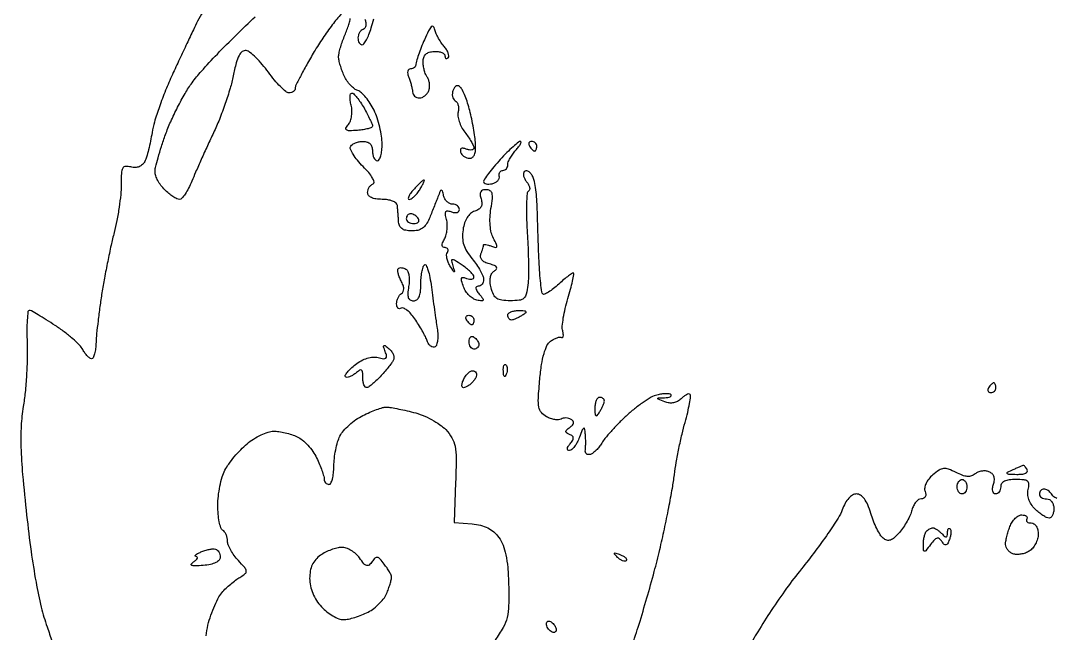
# Model space of a CAD drawing. Extents: x 0 to 102, y 0 to 135.
# Drawn here: x 58.22 to 76.35, y 94.09 to 104.82 of the extents above; entities that cross this region are included whole.
import ezdxf

# ---------------------------------------------------------------- set-up
doc = ezdxf.new("R2010")
doc.units = 0
doc.header["$MEASUREMENT"] = 0

msp = doc.modelspace()

# ---------------------------------------------------------------- linework, layer by layer
for points in [[(61.416767, 104.967448, 0.047553), (61.320033, 104.810852, 0.003377), (61.245917, 104.658032, 0.000936), (61.131658, 104.417171, 0.000945), (61.003308, 104.14396, 0.00099), (60.877972, 103.874458, 0.012611), (60.75894, 103.599171, 0.011366), (60.649513, 103.308595, 0.011472), (60.563337, 103.043671, 0.034989), (60.52179, 102.859258, -0.011981), (60.495075, 102.7087, -0.011904), (60.46113, 102.559269, -0.011827), (60.425283, 102.430165, -0.044708), (60.393909, 102.352481, -0.084563), (60.352221, 102.296714, -0.096093), (60.296063, 102.260834, -0.090933), (60.227965, 102.247342, -0.067601), (60.151707, 102.256598, 0.079816), (60.059902, 102.265483, 0.257802), (60.009997, 102.233676, 0.113157), (59.986335, 102.149296, 0.012012), (59.9814, 101.943929, -0.02512), (59.972823, 101.773315, -0.011403), (59.945328, 101.551383, -0.011258), (59.905635, 101.318161, -0.015155), (59.858602, 101.109212, 0.008515), (59.80498, 100.884933, 0.004359), (59.744976, 100.601932, 0.00433), (59.68822, 100.309267, 0.006499), (59.644232, 100.052851, 0.005136), (59.608381, 99.81009, 0.004699), (59.576376, 99.55935, 0.004702), (59.552011, 99.334941, 0.015294), (59.541823, 99.185701, -0.022172), (59.532752, 99.075215, -0.035117), (59.514218, 98.982088, -0.039069), (59.490078, 98.914863, -0.295132), (59.463069, 98.8974, -0.161489), (59.431214, 98.907964, -0.041379), (59.389965, 98.944372, -0.037781), (59.347326, 98.996095, -0.030635), (59.309575, 99.057304, 0.072927), (59.251585, 99.135682, 0.01718), (59.132457, 99.24752, 0.017333), (58.985129, 99.367841, 0.016287), (58.826794, 99.480304, 0.006271), (58.670389, 99.581103, 0.009007), (58.529184, 99.666115, 0.005456), (58.409167, 99.733722, 0.126185), (58.371428, 99.7434, 0.384631), (58.349049, 99.723196, 0.009741), (58.336839, 99.575654, 0.015896), (58.331069, 99.391307, 0.009544), (58.335357, 99.17235, -0.015487), (58.337342, 98.914416, -0.009435), (58.324502, 98.609943, -0.009453), (58.300344, 98.308312, -0.016491), (58.267381, 98.059672, 0.027755), (58.230348, 97.722169, 0.021219), (58.226128, 97.35072, 0.014748), (58.255384, 96.868238, 0.004771), (58.326541, 96.156172, 0.006842), (58.404884, 95.521538, 0.011181), (58.49064, 94.986296, 0.013195), (58.583651, 94.544763, 0.026262), (58.684608, 94.2021, -0.006032), (58.772818, 93.942002, -0.004343)], [(63.855389, 104.963175, 0.014835), (63.697831, 104.771648, 0.014813), (63.531092, 104.542531, 0.014956), (63.378768, 104.30466, 0.005827), (63.243998, 104.073591, 0.00834), (63.130332, 103.865365, 0.005029), (63.039899, 103.688623, 0.116239), (63.027, 103.633887, -0.128043), (63.018818, 103.60246, -0.106385), (62.995936, 103.576443, -0.09414), (62.961648, 103.559891, -0.077868), (62.92125, 103.555569, -0.162745), (62.865759, 103.577188, -0.021517), (62.771072, 103.66316, -0.023114), (62.664652, 103.778695, -0.017495), (62.558506, 103.914576, 0.019348), (62.450404, 104.05191, 0.023241), (62.338108, 104.171964, 0.022814), (62.235909, 104.262815, 0.123321), (62.1691, 104.293913, 0.212801), (62.101476, 104.278144, 0.112859), (62.045125, 104.210913, 0.055045), (61.99473, 104.078173, 0.013668), (61.942665, 103.85124, -0.02242), (61.888818, 103.634051, -0.011272), (61.802515, 103.364998, -0.01117), (61.700607, 103.090332, -0.016248), (61.597591, 102.853383, 0.00292), (61.492065, 102.627336, 0.002439), (61.382582, 102.386102, 0.002461), (61.284596, 102.164453, 0.006719), (61.218187, 102.00645, -0.022512), (61.162539, 101.884942, -0.031512), (61.101418, 101.782392, -0.032419), (61.043085, 101.708048, -0.21332), (61.000917, 101.6892, -0.11758), (60.955758, 101.699968, -0.028026), (60.888417, 101.738902, -0.027289), (60.814104, 101.793635, -0.024011), (60.7428, 101.8584, -0.03673), (60.678051, 101.933431, -0.034256), (60.623302, 102.018836, -0.036093), (60.585401, 102.101605, -0.089554), (60.5736, 102.166964, -0.060125), (60.583542, 102.249345, -0.008241), (60.627561, 102.417049, -0.00937), (60.686963, 102.614726, -0.007797), (60.757299, 102.822614, -0.019947), (60.848151, 103.048943, -0.013007), (60.970013, 103.302751, -0.013086), (61.101999, 103.544458, -0.024244), (61.223474, 103.732127, -0.027726), (61.385268, 103.932869, -0.007383), (61.665016, 104.234015, -0.007463), (61.993754, 104.567473, -0.007629), (62.329925, 104.88849, -0.002425)], [(68.920865, 93.861975, 0.007871), (69.046612, 94.246634, 0.004716), (69.184462, 94.707264, 0.004721), (69.313023, 95.168364, 0.008189), (69.40988, 95.553975, 0.00488), (69.490069, 95.912652, 0.004262), (69.567086, 96.289363, 0.004289), (69.630878, 96.631064, 0.012693), (69.666682, 96.867, -0.011799), (69.698281, 97.077767, -0.006961), (69.745442, 97.32793, -0.006962), (69.799532, 97.576598, -0.011835), (69.852553, 97.782723, 0.00987), (69.898436, 97.958236, 0.014982), (69.930693, 98.112601, 0.009582), (69.950876, 98.2402, 0.234963), (69.939798, 98.273202, 0.251728), (69.916144, 98.280317, 0.06415), (69.876947, 98.266928, 0.049768), (69.830071, 98.237753, 0.032316), (69.782083, 98.195597, -0.072479), (69.721151, 98.150165, -0.078812), (69.651476, 98.125621, -0.076303), (69.575724, 98.123418, -0.062384), (69.497062, 98.143323, -0.00263), (69.384874, 98.187834, -0.286173), (69.375697, 98.200411, -0.420646), (69.384101, 98.209927, -0.003592), (69.49185, 98.214654, 0.028124), (69.550967, 98.220161, 0.069052), (69.592733, 98.232488, 0.166749), (69.610304, 98.249034, 0.328724), (69.607583, 98.267017, 0.168803), (69.577079, 98.281788, 0.033989), (69.515953, 98.284757, 0.032383), (69.440936, 98.27843, 0.025344), (69.360833, 98.262227, 0.067913), (69.261435, 98.221848, 0.019339), (69.119943, 98.133107, 0.019096), (68.966363, 98.019469, 0.019168), (68.8221, 97.894579, 0.010635), (68.685901, 97.761676, 0.010868), (68.556478, 97.624038, 0.010682), (68.449365, 97.499809, 0.043836), (68.393056, 97.417954, -0.035828), (68.350591, 97.35406, -0.032307), (68.298055, 97.294497, -0.033802), (68.243797, 97.247307, -0.081808), (68.196937, 97.222612, -0.103737), (68.15796, 97.218109, -0.159833), (68.127084, 97.231482, -0.153359), (68.109302, 97.261095, -0.093575), (68.107254, 97.302177, 0.024508), (68.112169, 97.358012, 0.010499), (68.113502, 97.432903, 0.010359), (68.111587, 97.51292, 0.01344), (68.106345, 97.5861, 0.020687), (68.094462, 97.670561, 0.529407), (68.076587, 97.678456, 0.160724), (68.053108, 97.650247, 0.006313), (68.004671, 97.52265, -0.031182), (67.965691, 97.433581, -0.041072), (67.918837, 97.358341, -0.046474), (67.871342, 97.305476, -0.188685), (67.831791, 97.29, -0.15381), (67.802977, 97.299079, -0.268503), (67.792727, 97.321097, -0.120418), (67.805242, 97.357802, -0.031119), (67.842372, 97.408673, 0.034187), (67.886355, 97.469715, 0.156826), (67.896806, 97.511531, 0.214391), (67.879649, 97.543806, 0.069201), (67.831581, 97.571432, -0.043286), (67.780031, 97.597616, -0.270966), (67.766787, 97.622742, -0.205325), (67.780899, 97.652017, -0.026306), (67.837082, 97.695984, 0.044406), (67.884619, 97.736038, 0.158855), (67.902275, 97.771073, 0.211677), (67.893505, 97.803328, 0.083832), (67.858232, 97.834318, 0.071138), (67.81626, 97.852637, 0.058006), (67.767767, 97.860145, 0.05964), (67.720382, 97.85628, 0.088488), (67.681748, 97.840981, -0.130272), (67.637968, 97.827702, -0.04815), (67.573092, 97.831653, -0.043632), (67.499635, 97.849961, -0.040004), (67.428198, 97.881131, -0.095972), (67.337878, 97.954581, -0.130454), (67.293592, 98.049328, -0.059749), (67.284419, 98.206122, -0.007866), (67.309983, 98.538995, -0.014825), (67.341238, 98.793854, -0.031233), (67.383574, 98.988543, -0.040334), (67.435796, 99.128473, -0.126064), (67.49915, 99.205451, -0.033905), (67.555623, 99.241139, -0.042797), (67.612278, 99.265781, -0.04853), (67.661296, 99.277141, -0.172771), (67.692327, 99.270481, 0.305839), (67.70999, 99.271189, 0.195724), (67.721137, 99.289347, 0.074979), (67.721708, 99.329136, 0.028541), (67.711073, 99.383733, -0.083816), (67.704223, 99.466851, -0.017822), (67.721759, 99.611473, -0.018173), (67.754565, 99.779653, -0.016395), (67.80046, 99.950952, 0.00691), (67.847317, 100.113448, 0.010828), (67.88263, 100.254527, 0.005159), (67.908392, 100.373473, 0.252248), (67.901658, 100.395942, 0.356984), (67.882338, 100.397874, 0.011866), (67.81455, 100.35051, 0.017683), (67.733193, 100.286192, 0.010772), (67.641545, 100.204855, -0.018366), (67.548602, 100.124856, -0.029494), (67.463205, 100.064535, -0.029531), (67.393355, 100.026651, -0.315736), (67.363268, 100.031932, -0.162453), (67.344904, 100.068691, -0.006475), (67.325487, 100.219246, -0.010827), (67.308435, 100.400765, -0.007388), (67.296581, 100.607667, -0.001264), (67.287216, 100.842075, -0.000874), (67.277753, 101.107389, -0.000881), (67.269552, 101.362436, -0.001808), (67.264202, 101.5623, 0.016254), (67.254672, 101.733368, 0.018029), (67.234166, 101.897601, 0.017663), (67.206823, 102.035614, 0.083444), (67.175704, 102.10975, 0.054226), (67.141242, 102.153047, 0.086745), (67.102801, 102.180325, 0.120964), (67.066731, 102.187761, 0.189199), (67.038044, 102.175244, 0.173273), (67.023065, 102.143611, 0.081905), (67.026006, 102.097942, 0.06611), (67.045662, 102.045689, 0.050266), (67.079852, 101.994876, -0.048623), (67.113438, 101.945313, -0.07521), (67.131054, 101.896791, -0.103857), (67.1307, 101.856923, -0.203071), (67.112657, 101.831462, 0.240725), (67.087336, 101.789672, 0.009655), (67.077641, 101.606902, 0.015124), (67.076873, 101.383287, 0.009924), (67.088887, 101.125981, -0.006701), (67.10346, 100.8518, -0.00665), (67.110726, 100.576631, -0.006544), (67.11073, 100.335883, -0.025607), (67.101182, 100.18755, -0.02928), (67.073672, 100.031071, -0.154201), (67.02949, 99.957122, -0.15372), (66.950764, 99.921852, -0.029043), (66.791616, 99.9126, -0.032118), (66.643574, 99.922119, -0.11641), (66.555865, 99.955154, -0.134777), (66.499321, 100.020823, -0.049297), (66.457565, 100.137225, -0.03841), (66.440293, 100.238378, -0.068516), (66.44404, 100.322561, -0.08747), (66.468309, 100.387868, -0.117281), (66.511844, 100.433327, 0.077709), (66.552888, 100.469956, 0.331884), (66.554312, 100.500777, 0.156589), (66.518402, 100.52896, 0.021897), (66.427365, 100.55822, -0.048139), (66.346932, 100.588808, -0.103407), (66.294997, 100.62959, -0.140569), (66.273018, 100.678844, -0.127388), (66.279315, 100.734337, 0.008168), (66.297344, 100.783716, 0.009897), (66.312569, 100.830608, 0.008654), (66.323871, 100.870385, 0.064975), (66.3264, 100.889764, -0.401236), (66.335246, 100.899013, -0.047017), (66.366568, 100.897463, -0.036042), (66.410687, 100.887806, -0.019723), (66.463142, 100.870017, 0.031199), (66.535697, 100.847252, 0.409281), (66.557706, 100.860305, 0.179474), (66.554038, 100.898134, 0.009896), (66.499076, 101.005906, -0.064822), (66.461336, 101.105584, -0.036711), (66.440851, 101.233267, -0.033613), (66.43819, 101.377159, -0.029673), (66.45437, 101.526333, 0.01388), (66.479504, 101.705192, 0.090101), (66.473361, 101.795571, 0.209009), (66.437983, 101.841186, 0.125413), (66.370435, 101.8584, 0.077716), (66.30937, 101.848851, 0.192717), (66.275101, 101.82051, 0.155763), (66.265638, 101.771298, 0.047102), (66.281934, 101.696023, -0.064872), (66.29576, 101.619073, -0.133243), (66.282693, 101.559727, -0.132498), (66.241349, 101.514909, -0.063812), (66.169929, 101.48174, 0.10265), (66.098571, 101.441646, 0.073271), (66.038807, 101.371835, 0.06182), (65.993727, 101.275646, 0.041858), (65.965966, 101.157667, 0.045397), (65.957897, 101.015542, 0.067417), (65.978796, 100.892802, 0.063418), (66.032925, 100.77476, 0.03525), (66.125972, 100.646359, -0.022523), (66.202689, 100.545968, -0.02474), (66.267524, 100.442096, -0.025201), (66.31362, 100.348623, -0.102294), (66.3264, 100.286809, -0.077341), (66.319242, 100.24081, -0.089998), (66.298506, 100.20177, -0.100775), (66.267656, 100.175672, -0.12598), (66.231441, 100.1664, 0.156371), (66.199698, 100.156224, 0.277993), (66.189162, 100.131852, 0.113765), (66.204874, 100.090209, 0.026347), (66.249898, 100.029742, -0.012282), (66.312136, 99.950886, -0.264469), (66.315738, 99.92257, -0.338909), (66.293812, 99.909821, -0.016897), (66.206355, 99.923992, -0.094796), (66.140859, 99.950415, -0.053228), (66.073846, 100.004477, -0.050461), (66.015517, 100.075907, -0.057627), (65.975673, 100.154579, -0.015734), (65.940587, 100.259673, -0.159902), (65.941784, 100.305066, -0.35393), (65.967967, 100.321009, -0.058323), (66.029575, 100.305285, 0.048366), (66.078474, 100.291765, 0.088536), (66.11971, 100.29191, 0.138352), (66.146746, 100.305139, 0.213339), (66.1572, 100.328525, 0.168445), (66.144624, 100.364797, 0.029376), (66.09582, 100.419745, 0.029025), (66.028255, 100.47994, 0.02243), (65.948247, 100.537651, 0.005413), (65.815805, 100.622396, 0.158409), (65.777387, 100.631967, 0.455848), (65.762835, 100.612639, 0.022883), (65.785435, 100.526231, -0.001966), (65.815877, 100.426994, -0.50557), (65.811161, 100.420693, -0.251745), (65.800809, 100.426364, -0.001324), (65.736009, 100.52662, -0.046487), (65.703294, 100.589731, -0.049963), (65.683752, 100.656308, -0.055726), (65.679278, 100.716414, -0.129861), (65.692314, 100.75927, 0.08706), (65.705112, 100.791321, 0.165925), (65.701756, 100.818546, 0.178929), (65.682869, 100.836684, 0.103133), (65.651616, 100.8432, -0.151184), (65.616867, 100.853953, -0.231678), (65.601625, 100.880866, -0.110692), (65.609227, 100.927817, -0.027603), (65.64228, 100.998722, 0.060255), (65.670668, 101.07169, 0.036954), (65.686919, 101.16265, 0.036622), (65.689707, 101.25649, 0.053118), (65.677361, 101.33838, -0.024439), (65.657825, 101.431447, -0.190414), (65.667243, 101.473907, -0.291861), (65.699551, 101.487882, -0.051724), (65.766304, 101.469906, 0.059422), (65.818836, 101.456621, 0.105357), (65.86317, 101.460217, 0.150087), (65.892255, 101.479642, 0.17269), (65.9034, 101.510949, 0.128019), (65.894103, 101.546664, 0.10074), (65.867945, 101.57709, 0.089318), (65.828816, 101.597547, 0.076035), (65.782703, 101.6046, -0.112793), (65.733923, 101.615746, -0.077565), (65.687059, 101.64809, -0.071906), (65.64918, 101.696067, -0.072623), (65.626596, 101.75265, 0.013015), (65.603818, 101.838, 0.39104), (65.586271, 101.848481, 0.24608), (65.566535, 101.832205, 0.007609), (65.525919, 101.7315, -0.001771), (65.494692, 101.651392, -0.000849), (65.45407, 101.548773, -0.000842), (65.41131, 101.441813, -0.001202), (65.372977, 101.347051, -0.052201), (65.319857, 101.247728, -0.093445), (65.254875, 101.182271, -0.096538), (65.17209, 101.14627, -0.058764), (65.0656, 101.135551, -0.044456), (64.962322, 101.146531, -0.113862), (64.894132, 101.177106, -0.138497), (64.854122, 101.230035, -0.080452), (64.837276, 101.3085, 0.003587), (64.833057, 101.381027, 0.002874), (64.827506, 101.459062, 0.002905), (64.821536, 101.531182, 0.007377), (64.816126, 101.58345, 0.202377), (64.793023, 101.624058, 0.06916), (64.732857, 101.658194, 0.055205), (64.648053, 101.681452, 0.039366), (64.5498, 101.6892, -0.034471), (64.441337, 101.696687, -0.075983), (64.361938, 101.720338, -0.1147), (64.313658, 101.758555, -0.169807), (64.296, 101.80905, -0.073815), (64.303154, 101.857246, -0.06697), (64.324077, 101.903053, -0.070383), (64.355045, 101.939616, -0.101792), (64.391582, 101.960761, 0.395237), (64.408789, 101.992541, 0.067047), (64.380018, 102.062452, 0.043136), (64.314114, 102.156639, 0.022165), (64.21681, 102.262974, -0.024036), (64.117096, 102.372765, -0.035195), (64.041402, 102.479038, -0.038207), (63.99539, 102.569133, -0.241902), (63.999321, 102.618864, -0.110511), (64.031368, 102.651669, -0.050443), (64.084893, 102.679274, -0.046537), (64.149659, 102.698063, -0.047373), (64.216393, 102.7044, -0.077002), (64.287235, 102.693425, -0.12387), (64.338924, 102.661457, -0.121293), (64.37002, 102.608265, -0.072026), (64.3806, 102.5352, 0.048028), (64.386834, 102.470446, 0.068025), (64.405451, 102.415702, 0.088204), (64.432893, 102.378815, 0.191087), (64.4652, 102.366, 0.276298), (64.497821, 102.385516, 0.052955), (64.524949, 102.452136, 0.042959), (64.543662, 102.546873, 0.027295), (64.5498, 102.65923, 0.037975), (64.539622, 102.793043, 0.021028), (64.508041, 102.953894, 0.020864), (64.462107, 103.115058, 0.031411), (64.40764, 103.250572, 0.029726), (64.342836, 103.367963, 0.031662), (64.265791, 103.474269, 0.033404), (64.188271, 103.556285, 0.110308), (64.124379, 103.593468, -0.09), (64.063316, 103.625792, -0.039881), (63.996103, 103.687917, -0.037784), (63.933543, 103.766969, -0.041626), (63.885839, 103.852107, -0.018285), (63.84854, 103.942597, -0.017082), (63.817023, 104.037631, -0.017348), (63.79487, 104.123893, -0.054225), (63.7884, 104.183373, -0.052588), (63.794816, 104.244206, -0.015128), (63.817382, 104.336254, -0.015042), (63.849295, 104.439149, -0.015481), (63.887061, 104.538943, 0.008147), (63.925353, 104.635809, 0.009236), (63.958823, 104.729922, 0.008558), (63.984362, 104.810733, 0.049496), (63.992811, 104.85465, -0.102829)], [(64.248118, 104.845739, -0.056924), (64.263505, 104.786146, -0.078762), (64.2625, 104.731036, -0.100199), (64.245895, 104.688872, -0.170149), (64.216242, 104.665914, 0.107927), (64.182047, 104.645566, 0.070199), (64.153073, 104.609652, 0.06561), (64.133487, 104.564295, 0.069261), (64.1268, 104.51625, 0.056811), (64.132026, 104.470408, 0.076182), (64.147482, 104.431606, 0.095281), (64.170347, 104.405595, 0.166432), (64.197206, 104.3964, 0.242802), (64.229793, 104.413216, 0.029827), (64.273624, 104.483379, 0.029894), (64.318552, 104.579064, 0.02036), (64.358487, 104.6925, 0.012923), (64.402363, 104.849847, 0.085389)], [(61.466511, 94.043497, -0.026655), (61.501254, 94.232118, -0.023933), (61.551407, 94.404386, -0.021528), (61.619353, 94.577401, -0.022097), (61.693864, 94.727248, -0.061174), (61.762913, 94.822384, -0.018519), (61.835704, 94.894934, -0.013907), (61.920823, 94.969422, -0.014108), (62.004939, 95.035092, -0.031121), (62.07342, 95.079221, 0.04551), (62.153454, 95.134112, 0.261049), (62.171289, 95.180371, 0.141877), (62.144711, 95.239158, 0.01193), (62.032417, 95.364554, -0.030569), (61.959774, 95.452022, -0.030593), (61.898359, 95.547674, -0.03212), (61.855466, 95.637523, -0.095584), (61.8426, 95.70421, 0.055348), (61.836325, 95.760724, 0.049529), (61.817749, 95.816752, 0.052543), (61.790407, 95.864052, 0.097335), (61.758, 95.8941, -0.180674), (61.725091, 95.936526, -0.027242), (61.698251, 96.042625, -0.027634), (61.679584, 96.176987, -0.020701), (61.6734, 96.326294, -0.027798), (61.682469, 96.489299, -0.021552), (61.709784, 96.664964, -0.022003), (61.749683, 96.827052, -0.048011), (61.797261, 96.945724, -0.037023), (61.863433, 97.053347, -0.018306), (61.962092, 97.179974, -0.018059), (62.07456, 97.30449, -0.025148), (62.184452, 97.406823, -0.033297), (62.300044, 97.491624, -0.030297), (62.429481, 97.563312, -0.031618), (62.553266, 97.61304, -0.079866), (62.64881, 97.6284, -0.037243), (62.741028, 97.621522, -0.020136), (62.852886, 97.600105, -0.019953), (62.965639, 97.568981, -0.029582), (63.061242, 97.532078, -0.066201), (63.1517, 97.475399, -0.033848), (63.249021, 97.382972, -0.032921), (63.337953, 97.272477, -0.042227), (63.403623, 97.159743, -0.011873), (63.453766, 97.047253, -0.01362), (63.496126, 96.9375, -0.012789), (63.526975, 96.842993, -0.072613), (63.5346, 96.790764, 0.089817), (63.541028, 96.755272, 0.095291), (63.559451, 96.725108, 0.099783), (63.586924, 96.704927, 0.109094), (63.6192, 96.6978, 0.286457), (63.651973, 96.718254, 0.047682), (63.679315, 96.790992, 0.039918), (63.698439, 96.893478, 0.025193), (63.705047, 97.01505, -0.027956), (63.713251, 97.152002, -0.020955), (63.736971, 97.301236, -0.021334), (63.771306, 97.440215, -0.044661), (63.811974, 97.5438, -0.063708), (63.873432, 97.635465, -0.030425), (63.973244, 97.736623, -0.02956), (64.091916, 97.831059, -0.03706), (64.212577, 97.903219, -0.013593), (64.333598, 97.959854, -0.015116), (64.453351, 98.007725, -0.014568), (64.557413, 98.042316, -0.072778), (64.618087, 98.051269, -0.04132), (64.682115, 98.046045, -0.006774), (64.804556, 98.024075, -0.007415), (64.948233, 97.994063, -0.006481), (65.09758, 97.958509, -0.034839), (65.253282, 97.907545, -0.026387), (65.416078, 97.831155, -0.026961), (65.561882, 97.74268, -0.054487), (65.663792, 97.655407, -0.056039), (65.771374, 97.511451, -0.086219), (65.825711, 97.366131, -0.047877), (65.844686, 97.15615, -0.00743), (65.836155, 96.738432), (65.81121, 96.031666), (66.123851, 96.005183, -0.039194), (66.273565, 95.980584, -0.057264), (66.398703, 95.934108, -0.061472), (66.503467, 95.863537, -0.055094), (66.592342, 95.7672, -0.065914), (66.665741, 95.633929, -0.041801), (66.716209, 95.463704, -0.031302), (66.748102, 95.240759, -0.013511), (66.763851, 94.940965, -0.011982), (66.764397, 94.577731, -0.05378), (66.736894, 94.367228, -0.067596), (66.668108, 94.191114, -0.026001), (66.528474, 93.968065, -0.02315)], [(76.360971, 96.450172, -0.052777), (76.325537, 96.468851, -0.049968), (76.292382, 96.496239, -0.056793), (76.2669, 96.5286, 0.06081), (76.240995, 96.560961, 0.051032), (76.206589, 96.588349, 0.053229), (76.169319, 96.606999, 0.089642), (76.135007, 96.6132, 0.105429), (76.104633, 96.606723, 0.099231), (76.078785, 96.588349, 0.096318), (76.061459, 96.560895, 0.092995), (76.0554, 96.5286, 0.148195), (76.065177, 96.496337, 0.098894), (76.092677, 96.468851, 0.082425), (76.133786, 96.450319, 0.064853), (76.1823, 96.444, -0.130775), (76.231009, 96.431039, -0.10214), (76.272188, 96.39465, -0.08892), (76.299736, 96.339892, -0.072314), (76.3092, 96.2748, -0.048028), (76.302966, 96.210046, -0.068025), (76.284349, 96.155303, -0.088204), (76.256907, 96.118415, -0.191087), (76.2246, 96.1056, -0.118317), (76.181537, 96.115935, -0.027769), (76.116993, 96.153458, -0.027093), (76.045661, 96.206159, -0.023736), (75.977078, 96.268522, -0.051651), (75.912458, 96.348075, -0.061581), (75.869926, 96.434797, -0.06672), (75.852076, 96.522977, -0.08074), (75.860045, 96.606922, 0.056647), (75.87348, 96.70049, 0.234666), (75.850286, 96.750855, 0.149875), (75.786463, 96.7764, 0.020797), (75.642267, 96.7824, 0.03136), (75.524876, 96.77503, 0.080968), (75.443695, 96.751071, 0.127551), (75.396173, 96.710857, 0.154913), (75.3786, 96.6555, -0.069441), (75.371831, 96.606999, -0.085494), (75.352074, 96.565877, -0.100025), (75.322734, 96.538382, -0.13928), (75.288299, 96.5286, -0.20692), (75.257311, 96.541998, -0.136556), (75.239015, 96.576868, -0.08626), (75.236858, 96.631212, -0.043757), (75.251832, 96.698217, 0.056393), (75.267107, 96.775689, 0.107732), (75.258757, 96.838268, 0.124426), (75.226578, 96.885827, 0.090737), (75.171856, 96.919181, 0.075993), (75.112578, 96.932108, 0.055829), (75.045295, 96.928841, 0.055954), (74.980579, 96.910801, 0.077424), (74.928916, 96.87996, -0.096739), (74.865425, 96.845287, -0.096148), (74.793413, 96.83695, -0.071111), (74.706343, 96.856277, -0.029551), (74.596073, 96.905454, 0.028616), (74.464778, 96.964301, 0.118027), (74.379055, 96.975437, 0.121571), (74.298954, 96.946402, 0.031198), (74.188657, 96.862192, 0.046183), (74.119239, 96.789745, 0.059361), (74.070803, 96.711301, 0.069952), (74.047974, 96.636149, 0.131153), (74.054621, 96.573434, -0.06997), (74.066681, 96.521152, -0.139616), (74.05871, 96.47981, -0.166873), (74.03174, 96.453543, -0.110826), (73.989216, 96.444, 0.148313), (73.941553, 96.429544, 0.07115), (73.893503, 96.386455, 0.061002), (73.852323, 96.323031, 0.052074), (73.824975, 96.248101, -0.044139), (73.794045, 96.159001, -0.021926), (73.740254, 96.052101, -0.021575), (73.674381, 95.945422, -0.02954), (73.605608, 95.85596, -0.026699), (73.515692, 95.762829, -0.102366), (73.447169, 95.721235, -0.161187), (73.385461, 95.719882, -0.099075), (73.320896, 95.754754, -0.082197), (73.270083, 95.813389, -0.022068), (73.210151, 95.921574, -0.021738), (73.152042, 96.052293, -0.020936), (73.104696, 96.189195, 0.026181), (73.050765, 96.340002, 0.060075), (72.991368, 96.444758, 0.087457), (72.926023, 96.50693, 0.14757), (72.854199, 96.5286, 0.136187), (72.786195, 96.509728, 0.073332), (72.718476, 96.454084, 0.058693), (72.656252, 96.366801, 0.037908), (72.604866, 96.25365, -0.054203), (72.53032, 96.102738, -0.009237), (72.352932, 95.835258, -0.009985), (72.131573, 95.527819, -0.008751), (71.888381, 95.215438, 0.013513), (71.630003, 94.876949, 0.010079), (71.362922, 94.490547, 0.010205), (71.125818, 94.115889, 0.022732), (70.96455, 93.819538, 0.001184)]]:
    msp.add_lwpolyline(points, format="xyb")
for points in [[(65.467984, 104.676388, 0.189291), (65.443433, 104.714951, 0.379352), (65.410118, 104.711761, 0.074309), (65.361087, 104.640374, 0.011774), (65.29005, 104.485458, 0.00815), (65.233358, 104.347577, 0.0102), (65.18549, 104.217814, 0.008585), (65.149613, 104.108021, 0.074804), (65.142, 104.05742, -0.110686), (65.134816, 104.025367, -0.099982), (65.11449, 103.998081, -0.094828), (65.084106, 103.979779, -0.088495), (65.048349, 103.9734, 0.169502), (65.01556, 103.961956, 0.172909), (64.997343, 103.932687, 0.106912), (64.997282, 103.885728, 0.045425), (65.016125, 103.82535, -0.019623), (65.039941, 103.760919, -0.015608), (65.060691, 103.689726, -0.015882), (65.075776, 103.622464, -0.037726), (65.081577, 103.57155, 0.107053), (65.091938, 103.531196, 0.095706), (65.118333, 103.496864, 0.091947), (65.156667, 103.473826, 0.089681), (65.201055, 103.4658, 0.098804), (65.248862, 103.47534, 0.066859), (65.297021, 103.503393, 0.063877), (65.338219, 103.544852, 0.072187), (65.36562, 103.593777, 0.068115), (65.37892, 103.650482, 0.050547), (65.378492, 103.714909, 0.051163), (65.365279, 103.77694, 0.076363), (65.340479, 103.826427, -0.059525), (65.312088, 103.878635, -0.029824), (65.288458, 103.950055, -0.029116), (65.272553, 104.027845, -0.03799), (65.267653, 104.1003, -0.077585), (65.280131, 104.176037, -0.12617), (65.315061, 104.230636, -0.116082), (65.374402, 104.264572, -0.05956), (65.459339, 104.279099, -0.043868), (65.532181, 104.276383, -0.065616), (65.593711, 104.260278, -0.088048), (65.635207, 104.234107, -0.211176), (65.6496, 104.201549, 0.068196), (65.653626, 104.172165, 0.199666), (65.666015, 104.156415, 0.236905), (65.684153, 104.1556, 0.091521), (65.705481, 104.170281, 0.218585), (65.717396, 104.202422, 0.070095), (65.706247, 104.25339, 0.054849), (65.67597, 104.313753, 0.037758), (65.629615, 104.374731, -0.033683), (65.576978, 104.442817, -0.024729), (65.52779, 104.524628, -0.025172), (65.488818, 104.607077, -0.049649)], [(64.019438, 103.549865, -0.19941), (64.052818, 103.535678, -0.022474), (64.108878, 103.473077, -0.024472), (64.171099, 103.388884, -0.017522), (64.23255, 103.289209, -0.008688), (64.289239, 103.185454, -0.011461), (64.337061, 103.088874, -0.009005), (64.373448, 103.007136, -0.101292), (64.380432, 102.972494, -0.297074), (64.36529, 102.949408, -0.033488), (64.303442, 102.927126, -0.031949), (64.218877, 102.908662, -0.020249), (64.118575, 102.897524, -0.011546), (63.974576, 102.890748, -0.152248), (63.923943, 102.905212, -0.387961), (63.915656, 102.937642, -0.050733), (63.95899, 103.002175, 0.087357), (63.995081, 103.065436, 0.05003), (64.016391, 103.150959, 0.047103), (64.021151, 103.245909, 0.050508), (64.007735, 103.337801, -0.027316), (63.991957, 103.419277, -0.047986), (63.989162, 103.487792, -0.06839), (63.998298, 103.534864, -0.323294)], [(65.92121, 103.65103, 0.101835), (65.88444, 103.675248, 0.188887), (65.849231, 103.675462, 0.150639), (65.817548, 103.65055, 0.05983), (65.791428, 103.601096, 0.069613), (65.778995, 103.547368, 0.073599), (65.782161, 103.493344, 0.081468), (65.799911, 103.447311, 0.122255), (65.829865, 103.416661, -0.123668), (65.860766, 103.384866, -0.070776), (65.880918, 103.334953, -0.063652), (65.887816, 103.275387, -0.061058), (65.879703, 103.215118, 0.101961), (65.875979, 103.144335, 0.04343), (65.898406, 103.051673, 0.040593), (65.940472, 102.953659, 0.042249), (65.997351, 102.865116, -0.015289), (66.057249, 102.782073, -0.018428), (66.10814, 102.700439, -0.017323), (66.145615, 102.62949, -0.106745), (66.155319, 102.589599, -0.22545), (66.145, 102.566339, -0.138734), (66.117294, 102.553496, -0.085799), (66.074441, 102.554046, -0.045631), (66.023231, 102.568506, 0.044604), (65.968034, 102.584215, 0.174705), (65.933592, 102.578734, 0.260828), (65.918858, 102.555065, 0.092322), (65.924531, 102.514108, 0.092877), (65.946991, 102.473667, 0.070111), (65.984646, 102.439381, 0.068661), (66.0312, 102.416228, 0.081279), (66.07965, 102.4083, 0.164527), (66.130508, 102.425501, 0.132877), (66.165796, 102.471505, 0.081812), (66.183863, 102.549772, 0.031148), (66.184011, 102.6621, 0.018405), (66.172198, 102.782555, 0.008597), (66.14849, 102.937577, 0.008505), (66.118022, 103.099523, 0.011784), (66.084838, 103.243494, 0.0155), (66.046932, 103.374771, 0.017428), (66.002252, 103.49834, 0.016916), (65.957289, 103.600216, 0.084182)], [(66.969699, 102.7044, 0.176129), (66.934188, 102.69149, 0.009355), (66.841924, 102.611208, 0.013762), (66.734568, 102.508698, 0.009511), (66.618591, 102.38715, 0.010098), (66.506942, 102.26055, 0.014095), (66.412683, 102.142632, 0.010429), (66.339894, 102.041808, 0.150788), (66.326804, 102.000247, 0.230076), (66.338282, 101.976271, 0.106585), (66.370008, 101.960565, 0.072418), (66.417768, 101.955642, 0.043386), (66.47445, 101.962971, 0.066051), (66.529464, 101.98288, 0.082719), (66.572797, 102.015426, 0.098335), (66.598019, 102.055167, 0.145115), (66.60135, 102.096074, -0.081876), (66.599672, 102.134543, -0.111036), (66.611264, 102.167212, -0.126544), (66.634237, 102.188912, -0.126966), (66.6648, 102.1968, 0.116378), (66.69707, 102.204414, 0.100507), (66.724549, 102.225907, 0.093099), (66.742995, 102.258047, 0.084037), (66.7494, 102.295889, -0.095833), (66.758795, 102.344456, -0.030498), (66.790529, 102.411316, -0.029174), (66.835827, 102.483177, -0.028703), (66.889412, 102.549689, 0.020037), (66.93902, 102.609127, 0.044213), (66.970751, 102.658954, 0.089449), (66.980903, 102.69174, 0.450368)], [(67.167407, 102.7044, 0.108972), (67.137379, 102.697777, 0.182303), (67.119491, 102.679549, 0.161196), (67.116859, 102.652126, 0.082592), (67.1301, 102.6198, 0.029505), (67.152857, 102.587417, 0.035638), (67.177986, 102.560051, 0.038439), (67.201865, 102.540745, 0.151918), (67.219693, 102.5352, 0.210953), (67.233959, 102.541499, 0.081139), (67.246041, 102.560051, 0.061769), (67.254264, 102.587411, 0.042167), (67.257, 102.6198, 0.105053), (67.250142, 102.65208, 0.099167), (67.230682, 102.679549, 0.09642), (67.201607, 102.69796, 0.093332)], [(65.282729, 102.0276, 0.179787), (65.264858, 102.020959, 0.008653), (65.216628, 101.977897, 0.013215), (65.16054, 101.923229, 0.009055), (65.0997, 101.8584, 0.023783), (65.046251, 101.793377, 0.054918), (65.014281, 101.738902, 0.123621), (65.008101, 101.70395, 0.39357), (65.023938, 101.6892, 0.148421), (65.060764, 101.700378, 0.039214), (65.109614, 101.738902, 0.036238), (65.16083, 101.793637, 0.030385), (65.206967, 101.8584, 0.011969), (65.245385, 101.923326, 0.022348), (65.272809, 101.977897, 0.022521), (65.288975, 102.01885, 0.514817)], [(65.052407, 101.4354, 0.105429), (65.022033, 101.428923, 0.099231), (64.996185, 101.410549, 0.096318), (64.978859, 101.383095, 0.092995), (64.9728, 101.3508, 0.153634), (64.982954, 101.318535, 0.097988), (65.011544, 101.291051, 0.080552), (65.054262, 101.272506, 0.062283), (65.104693, 101.2662, 0.066118), (65.151361, 101.272398, 0.138808), (65.182483, 101.291051, 0.191142), (65.193432, 101.318682, 0.139169), (65.1843, 101.3508, 0.06081), (65.158395, 101.383161, 0.051032), (65.123989, 101.410549, 0.053229), (65.086719, 101.429199, 0.089642)], [(65.411973, 100.152837, 0.001431), (65.437507, 99.959908, 0.00117), (65.46589, 99.753715, 0.001182), (65.492892, 99.564154, 0.003112), (65.513409, 99.428477, -0.029649), (65.523925, 99.320437, -0.038708), (65.519992, 99.221252, -0.042946), (65.5039, 99.14301, -0.184176), (65.475489, 99.105865, -0.182841), (65.440316, 99.099031, -0.120356), (65.402071, 99.115625, -0.087935), (65.366328, 99.154265, -0.056084), (65.339136, 99.209288, 0.030216), (65.306821, 99.284178, 0.010985), (65.252402, 99.386268, 0.010846), (65.187817, 99.495643, 0.012722), (65.121764, 99.596345, 0.030543), (65.054056, 99.682329, 0.046313), (64.98447, 99.747172, 0.057608), (64.922875, 99.784301, 0.250278), (64.881731, 99.781702, -0.147258), (64.85209, 99.77378, -0.191598), (64.826551, 99.784876, -0.133515), (64.809297, 99.81523, -0.062935), (64.8036, 99.860314, -0.059793), (64.809892, 99.912744, -0.050784), (64.828518, 99.965338, -0.05314), (64.855948, 100.010275, -0.091003), (64.888429, 100.039641, 0.146016), (64.918786, 100.073752, 0.117507), (64.928743, 100.12205, 0.080173), (64.916538, 100.185301, 0.035206), (64.881574, 100.26338, -0.028432), (64.849649, 100.332164, -0.039317), (64.829609, 100.397154, -0.044282), (64.822554, 100.450288, -0.210243), (64.833417, 100.478217, -0.147898), (64.856772, 100.490726, -0.072743), (64.890748, 100.492523, -0.062295), (64.929611, 100.483962, -0.05313), (64.967466, 100.465796, -0.166211), (64.999255, 100.427109, -0.051592), (65.018532, 100.353251, -0.045165), (65.024285, 100.260501, -0.036532), (65.014188, 100.161225, 0.024964), (64.999112, 100.040722, 0.100705), (65.008392, 99.967566, 0.184299), (65.041461, 99.927615, 0.129431), (65.098493, 99.9126, 0.157248), (65.155376, 99.930943, 0.130866), (65.195842, 99.980307, 0.0791), (65.219491, 100.066246, 0.027673), (65.2266, 100.1946, -0.02066), (65.231257, 100.307254, -0.024691), (65.245238, 100.412559, -0.024579), (65.265436, 100.498619, -0.12604), (65.29005, 100.540587, -0.51237), (65.318346, 100.536097, -0.040467), (65.352038, 100.45308, -0.029271), (65.385036, 100.321729, -0.01472)], [(66.93975, 99.742105, -0.011293), (67.04078, 99.739134, -0.220444), (67.067678, 99.724928, -0.409657), (67.064864, 99.702834, -0.023197), (67.0032, 99.6588, -0.019837), (66.94996, 99.627314, -0.02047), (66.894938, 99.600501, -0.020703), (66.845545, 99.581279, -0.077483), (66.81285, 99.575495, -0.133323), (66.788658, 99.581536, -0.102891), (66.768038, 99.599432, -0.089496), (66.75417, 99.626571, -0.073605), (66.7494, 99.6588, -0.210568), (66.763611, 99.691048, -0.082215), (66.805315, 99.718168, -0.062416), (66.866875, 99.736395, -0.042523)], [(66.067607, 99.6588, -0.093332), (66.101807, 99.65236, -0.09642), (66.130882, 99.633949, -0.099167), (66.150342, 99.60648, -0.105053), (66.1572, 99.5742, -0.042167), (66.154464, 99.541811, -0.061769), (66.146241, 99.514451, -0.081139), (66.134159, 99.495899, -0.210953), (66.119893, 99.4896, -0.151918), (66.102065, 99.495145, -0.038439), (66.078186, 99.514451, -0.035638), (66.053057, 99.541817, -0.029505), (66.0303, 99.5742, -0.082592), (66.017059, 99.606526, -0.161196), (66.019691, 99.633949, -0.182303), (66.037579, 99.652177, -0.108972)], [(66.1572, 99.2781, -0.06081), (66.189561, 99.252195, -0.051032), (66.216949, 99.217789, -0.053229), (66.235599, 99.180519, -0.089642), (66.2418, 99.146207, -0.105429), (66.235323, 99.115833, -0.099231), (66.216949, 99.089985, -0.096318), (66.189495, 99.072659, -0.092995), (66.1572, 99.0666, -0.153634), (66.124935, 99.076754, -0.097988), (66.097451, 99.105344, -0.080552), (66.078906, 99.148062, -0.062283), (66.0726, 99.198493, -0.066118), (66.078798, 99.245161, -0.138808), (66.097451, 99.276283, -0.191142), (66.125082, 99.287232, -0.139169)], [(64.673832, 99.06898, -0.063179), (64.718498, 99.021216, -0.071923), (64.747515, 98.965762, -0.0826), (64.75705, 98.911411, -0.136194), (64.745056, 98.866664, -0.029569), (64.711956, 98.817412, -0.007929), (64.653608, 98.743262, -0.008005), (64.584506, 98.660983, -0.008196), (64.513338, 98.581612, -0.016351), (64.441669, 98.509173, -0.02111), (64.371079, 98.44778, -0.019438), (64.309278, 98.402269, -0.144198), (64.27485, 98.391262, -0.249746), (64.250508, 98.403518, -0.068262), (64.230038, 98.442975, -0.052021), (64.21602, 98.500683, -0.0336), (64.2114, 98.569359, 0.021182), (64.207321, 98.665612, 0.248327), (64.187667, 98.696172, 0.282481), (64.153481, 98.694867, 0.025996), (64.082456, 98.641903, -0.035613), (64.029809, 98.604197, -0.05151), (63.978255, 98.579458, -0.064627), (63.935095, 98.570015, -0.221448), (63.9088, 98.5796, -0.334581), (63.904882, 98.607473, -0.042153), (63.940956, 98.661308, -0.035955), (64.001099, 98.726324, -0.021482), (64.081051, 98.794972, -0.040879), (64.183709, 98.862938, -0.051167), (64.288826, 98.907486, -0.05712), (64.38987, 98.926342, -0.081719), (64.480475, 98.917918, 0.024082), (64.576248, 98.897743, 0.218657), (64.616366, 98.908892, 0.279234), (64.628182, 98.944006, 0.036617), (64.604433, 99.022668, -0.010228), (64.573638, 99.108101, -0.339127), (64.580252, 99.127511, -0.321008), (64.601328, 99.12682, -0.009682)], [(66.165553, 98.680738, -0.129807), (66.194377, 98.650354, -0.147504), (66.20264, 98.611198, -0.105652), (66.188169, 98.563649, -0.046726), (66.150949, 98.509168, -0.034761), (66.107341, 98.46349, -0.035983), (66.058301, 98.424864, -0.038495), (66.011172, 98.397989, -0.110778), (65.974665, 98.3898, -0.298994), (65.95301, 98.40402, -0.124024), (65.947102, 98.440199, -0.068143), (65.959534, 98.495536, -0.033596), (65.989268, 98.561369, -0.049171), (66.030631, 98.623191, -0.072039), (66.078928, 98.667206, -0.095673), (66.126283, 98.687476, -0.194202)], [(66.715913, 98.789887, -0.126455), (66.732261, 98.762229, -0.060344), (66.738958, 98.721172, -0.05415), (66.735792, 98.674003, -0.051402), (66.722591, 98.627737, -0.054073), (66.703848, 98.592487, -0.470617), (66.68843, 98.591028, -0.168741), (66.676474, 98.615711, -0.018894), (66.671479, 98.67885, -0.028489), (66.672409, 98.737747, -0.077125), (66.681776, 98.778354, -0.208169), (66.697397, 98.793797, -0.296942)], [(75.256693, 98.4744, 0.151918), (75.238865, 98.468855, 0.038439), (75.214986, 98.449549, 0.035638), (75.189857, 98.422183, 0.029505), (75.1671, 98.3898, 0.082592), (75.153859, 98.357474, 0.161196), (75.156491, 98.330051, 0.182303), (75.174379, 98.311823, 0.108972), (75.204407, 98.3052, 0.093332), (75.238607, 98.31164, 0.09642), (75.267682, 98.330051, 0.099167), (75.287142, 98.35752, 0.105053), (75.294, 98.3898, 0.042167), (75.291264, 98.422189, 0.061769), (75.283041, 98.449549, 0.081139), (75.270959, 98.468101, 0.210953)], [(68.3568, 98.2206, 0.210568), (68.324552, 98.206389, 0.082215), (68.297432, 98.164685, 0.062416), (68.279205, 98.103125, 0.042523), (68.273495, 98.03025, 0.011293), (68.276466, 97.92922, 0.220444), (68.290672, 97.902322, 0.409657), (68.312766, 97.905136, 0.023197), (68.3568, 97.9668, 0.019837), (68.388286, 98.02004, 0.02047), (68.415099, 98.075062, 0.020703), (68.434321, 98.124455, 0.077483), (68.440105, 98.15715, 0.133323), (68.434064, 98.181342, 0.102891), (68.416168, 98.201962, 0.089496), (68.389029, 98.21583, 0.073605)], [(75.775457, 97.030254, 0.011841), (75.763911, 97.025692, 0.000328), (75.714344, 97.004697, 0.000674), (75.656103, 96.97989, 0.000463), (75.5901, 96.9516, 0.009924), (75.493792, 96.907931, 0.495865), (75.490124, 96.890252, 0.20576), (75.515986, 96.877796, 0.004494), (75.658543, 96.872946, 0.030274), (75.75002, 96.876196, 0.076465), (75.814396, 96.892543, 0.162994), (75.844394, 96.919091, 0.275888), (75.8439, 96.9516, 0.015911), (75.822693, 96.983592, 0.024725), (75.802227, 97.009602, 0.021765), (75.784402, 97.028371, 0.287634)], [(74.7018, 96.7824, -0.148195), (74.734063, 96.772623, -0.098894), (74.761549, 96.745123, -0.082425), (74.780081, 96.704014, -0.064853), (74.7864, 96.6555, -0.064853), (74.780081, 96.606986, -0.082425), (74.761549, 96.565877, -0.098894), (74.734063, 96.538377, -0.148195), (74.7018, 96.5286, -0.148195), (74.669537, 96.538377, -0.098894), (74.642051, 96.565877, -0.082425), (74.623519, 96.606986, -0.064853), (74.6172, 96.6555, -0.064853), (74.623519, 96.704014, -0.082425), (74.642051, 96.745123, -0.098894), (74.669537, 96.772623, -0.148195)], [(75.748124, 96.162, -0.053932), (75.795068, 96.156922, -0.116815), (75.827584, 96.141291, -0.188648), (75.840725, 96.118191, -0.176261), (75.835186, 96.0915, 0.15942), (75.828721, 96.064779, 0.191142), (75.840051, 96.041709, 0.1261), (75.869602, 96.026111, 0.058768), (75.912932, 96.021, -0.149718), (75.960987, 96.006281, -0.106922), (76.000125, 95.965374, -0.083619), (76.025688, 95.902002, -0.054196), (76.03425, 95.823246, -0.069079), (76.022751, 95.740411, -0.052305), (75.988636, 95.655096, -0.053091), (75.938392, 95.580215, -0.079034), (75.878969, 95.528518, -0.053858), (75.809926, 95.495112, -0.045004), (75.731043, 95.474711, -0.046965), (75.654617, 95.469409, -0.085662), (75.593444, 95.481523, -0.069181), (75.543651, 95.50902, -0.063061), (75.501459, 95.549821, -0.066756), (75.472895, 95.597163, -0.102751), (75.4632, 95.643844, -0.045142), (75.468342, 95.700682, -0.014889), (75.485861, 95.782789, -0.014692), (75.510814, 95.873167, -0.016142), (75.540345, 95.959093, -0.052296), (75.579554, 96.036699, -0.056295), (75.633203, 96.102396, -0.063304), (75.692459, 96.147172, -0.130905)], [(74.19138, 95.9364, -0.117315), (74.21857, 95.929931, -0.028117), (74.259042, 95.906578, -0.027359), (74.303681, 95.873739, -0.024111), (74.34648, 95.83488, 0.021152), (74.398964, 95.786659, 0.212831), (74.42685, 95.778597, 0.328725), (74.443603, 95.794947, 0.040623), (74.448, 95.84898, -0.036673), (74.451043, 95.890418, -0.102622), (74.461011, 95.917626, -0.239633), (74.475642, 95.926491, -0.218303), (74.492291, 95.920309, -0.165877), (74.505541, 95.893338, -0.047444), (74.507103, 95.84611, -0.042159), (74.498718, 95.789095, -0.034041), (74.480518, 95.729915, -0.02681), (74.448405, 95.658009, -0.215137), (74.420755, 95.635951, -0.274976), (74.390654, 95.64484, -0.040987), (74.350019, 95.696657, 0.07623), (74.306626, 95.744633, 0.238135), (74.265339, 95.753684, 0.143105), (74.218126, 95.725635, 0.024685), (74.150292, 95.64528, -0.004568), (74.064844, 95.535381, -0.243919), (74.041343, 95.524821, -0.38854), (74.026815, 95.539701, -0.008059), (74.025, 95.65233, -0.029791), (74.029157, 95.722033, -0.030938), (74.041567, 95.789857, -0.032543), (74.059666, 95.846767, -0.103476), (74.0814, 95.88, -0.041858), (74.106935, 95.901584, -0.036069), (74.136972, 95.919832, -0.037698), (74.166812, 95.932396, -0.080959)], [(61.6311, 95.563522, -0.120195), (61.663434, 95.546159, -0.07533), (61.690849, 95.512834, -0.068346), (61.709374, 95.469204, -0.066361), (61.7157, 95.42175, -0.187839), (61.69546, 95.369776, -0.094334), (61.638085, 95.32706, -0.063237), (61.54525, 95.295721, -0.029716), (61.4196, 95.278034, -0.009333), (61.274107, 95.269037, -0.099107), (61.215729, 95.278127, -0.507602), (61.209048, 95.301417, -0.078912), (61.2504, 95.340189, 0.032775), (61.293629, 95.373825, 0.104938), (61.315172, 95.403068, 0.282545), (61.312697, 95.422778, 0.205248), (61.2927, 95.433451, -0.285672), (61.279015, 95.443681, -0.306079), (61.282654, 95.459825, -0.068119), (61.317499, 95.484651, -0.019705), (61.3773, 95.513068, -0.026027), (61.448288, 95.539154, -0.025975), (61.521649, 95.557744, -0.026882), (61.587201, 95.567148, -0.085779)], [(63.841531, 95.593563, 0.054819), (63.7589, 95.582409, 0.027782), (63.658469, 95.551424, 0.027216), (63.557217, 95.507511, 0.036378), (63.47115, 95.456344, 0.060784), (63.38627, 95.380306, 0.070279), (63.326945, 95.289467, 0.065521), (63.292327, 95.180406, 0.044155), (63.2808, 95.050135, 0.05272), (63.294542, 94.920165, 0.046171), (63.335313, 94.789733, 0.044802), (63.400891, 94.665227, 0.043298), (63.48826, 94.552854, 0.038163), (63.580746, 94.467194, 0.036025), (63.686903, 94.394757, 0.038136), (63.790473, 94.344658, 0.093849), (63.873162, 94.329, 0.052582), (63.958886, 94.33804, 0.021264), (64.072866, 94.367467, 0.02076), (64.193867, 94.40982, 0.024765), (64.303836, 94.459952, 0.045807), (64.406722, 94.525725, 0.034855), (64.506465, 94.614993, 0.035728), (64.588781, 94.712789, 0.066324), (64.638034, 94.803859, 0.009286), (64.668838, 94.889642, 0.011224), (64.694426, 94.97128, 0.00993), (64.712962, 95.04056, 0.072116), (64.716309, 95.074757, 0.103157), (64.708036, 95.106893, 0.015959), (64.676941, 95.165261, 0.01722), (64.635102, 95.232617, 0.014213), (64.586069, 95.301488, 0.020144), (64.511917, 95.391809, 0.163085), (64.466046, 95.418059, 0.249447), (64.42458, 95.405574, 0.049491), (64.373532, 95.343788, -0.058871), (64.322709, 95.284566, -0.262905), (64.279784, 95.274525, -0.151374), (64.231939, 95.306205, -0.018474), (64.155054, 95.40765, 0.057479), (64.090647, 95.480139, 0.048613), (64.007891, 95.540781, 0.050851), (63.920224, 95.581373, 0.089401)], [(68.719999, 95.465661, -0.036269), (68.774786, 95.440113, -0.070189), (68.813224, 95.410954, -0.120343), (68.829925, 95.383227, -0.278911), (68.824339, 95.360539, -0.20742), (68.79843, 95.3503, -0.082976), (68.760242, 95.357971, -0.063152), (68.71606, 95.381535, -0.043285), (68.67264, 95.418302, -0.011214), (68.619609, 95.474184, -0.400052), (68.620006, 95.49053, -0.286372), (68.639044, 95.494939, -0.008399)], [(67.5108, 94.2867, -0.064269), (67.543162, 94.260427, -0.051777), (67.570549, 94.224922, -0.053414), (67.589179, 94.186042, -0.085235), (67.5954, 94.149814, -0.117858), (67.588696, 94.12177, -0.186277), (67.570549, 94.105424, -0.154201), (67.54315, 94.10381, -0.076764), (67.5108, 94.1175, -0.064269), (67.478438, 94.143773, -0.051777), (67.451051, 94.179278, -0.053414), (67.432421, 94.218158, -0.085235), (67.4262, 94.254386, -0.117858), (67.432904, 94.28243, -0.186277), (67.451051, 94.298776, -0.154201), (67.47845, 94.30039, -0.076764)]]:
    msp.add_lwpolyline(points, format="xyb", close=True)

doc.saveas('drawing.dxf')
